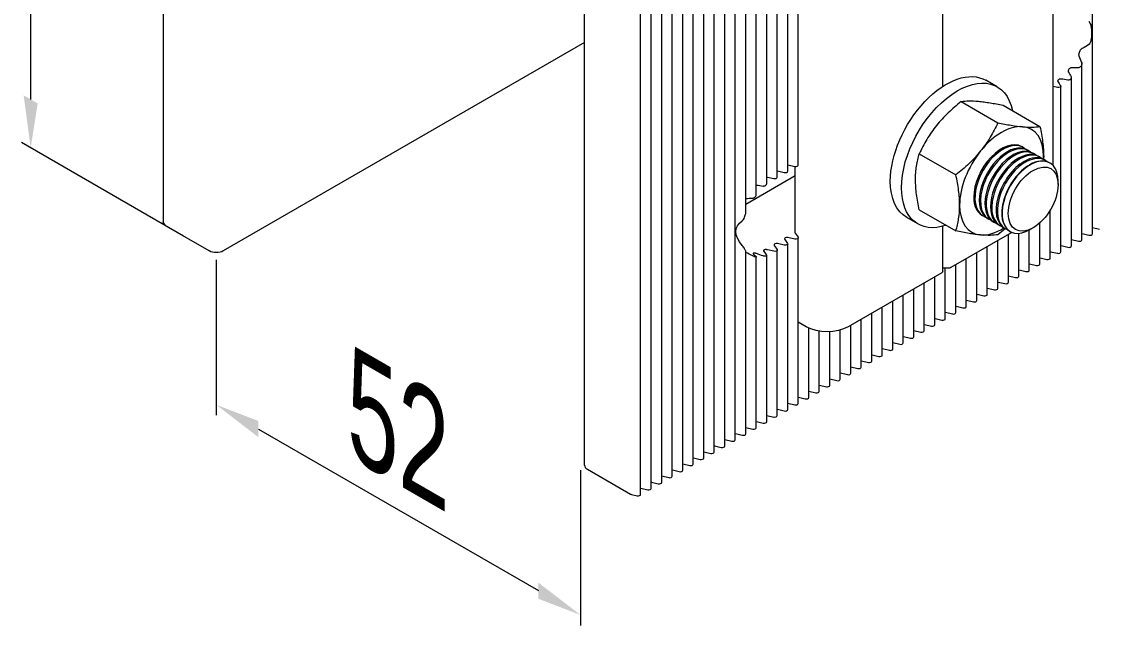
# Model space of a CAD drawing. Extents: x -37 to 4620, y -49 to 348.
# Drawn here: x 1770 to 1789.59, y 141.14 to 152.12 of the extents above; entities that cross this region are included whole.
import ezdxf

# ---------------------------------------------------------------- set-up
doc = ezdxf.new("R2010")
doc.units = 0
doc.header["$LTSCALE"] = 5
doc.layers.add('4', color=160, linetype='CONTINUOUS', lineweight=18)
doc.layers.add('PV-38360', color=7, linetype='CONTINUOUS', lineweight=15)
doc.styles.add('14', font='RUSS.SHX', dxfattribs={"width": 0.7, "height": 14})

msp = doc.modelspace()

# ---------------------------------------------------------------- linework, layer by layer
at = {"layer": '4', "lineweight": 13, "extrusion": (-0.707107, -0.408248, 0.57735)}
for p, q in [((1770.169, 150.705, 26.353), (1770.169, 163.639, 35.498)), ((1772.948, 148.219, 27.999), (1770.003, 149.919, 25.595)), ((1773.543, 147.787, 28.422), (1773.543, 144.962, 26.424)), ((1774.307, 144.712, 27.183), (1779.398, 141.773, 31.34)), ((1780.161, 143.966, 33.826), (1780.161, 141.141, 31.828))]:
    msp.add_line(p, q, dxfattribs=at)
at = {"layer": '4', "extrusion": (-0.707107, -0.408248, 0.57735)}
for points in [[(754.697, 950.234, -1298.009), (754.442, 949.979, -1298.009), (755.333, 949.343, -1298.009)], [(761.702, 951.25, -1298.009), (761.956, 950.995, -1298.009), (761.065, 950.359, -1298.009)], [(766.793, 956.341, -1298.009), (767.048, 956.087, -1298.009), (767.684, 956.978, -1298.009)]]:
    msp.add_solid(points, dxfattribs=at)
at = {"layer": 'PV-38360', "lineweight": 13, "extrusion": (0, 0.816497, 0.57735)}
for p, q in [((1772.575, 163.179, 24.831), (1772.575, 148.482, 24.831)), ((1789.466, 148.261, 24.831), (1789.466, 162.958, 24.831)), ((1782.784, 144.403, 24.831), (1782.784, 159.1, 24.831)), ((1782.975, 144.514, 24.831), (1782.975, 159.211, 24.831)), ((1782.593, 144.293, 24.831), (1782.593, 158.99, 24.831)), ((1780.236, 144.054, 24.831), (1780.236, 158.751, 24.831)), ((1782.211, 144.073, 24.831), (1782.211, 158.77, 24.831)), ((1782.402, 144.183, 24.831), (1782.402, 158.88, 24.831)), ((1781.829, 143.852, 24.831), (1781.829, 158.549, 24.831)), ((1782.02, 143.962, 24.831), (1782.02, 158.659, 24.831)), ((1781.447, 143.632, 24.831), (1781.447, 158.329, 24.831)), ((1781.638, 143.742, 24.831), (1781.638, 158.439, 24.831)), ((1781.256, 143.522, 24.831), (1781.256, 158.219, 24.831)), ((1788.752, 149.503, 24.831), (1788.752, 156.137, 24.831)), ((1786.748, 150.941, 24.831), (1786.748, 155.747, 24.831)), ((1783.929, 149.4, 24.831), (1783.929, 155.426, 24.831)), ((1784.12, 149.511, 24.831), (1784.12, 155.536, 24.831)), ((1783.166, 148.647, 24.831), (1783.166, 155.298, 24.831)), ((1783.357, 148.975, 24.831), (1783.357, 155.19, 24.831)), ((1783.547, 149.169, 24.831), (1783.547, 155.217, 24.831)), ((1783.738, 149.29, 24.831), (1783.738, 155.316, 24.831)), ((1780.236, 151.74, 24.831), (1773.67, 147.949, 24.831)), ((1789.275, 148.151, 24.831), (1789.275, 151.357, 24.831)), ((1787.735, 150.934, 24.831), (1787.532, 151.052, 24.831)), ((1789.084, 148.041, 24.831), (1789.084, 151.101, 24.831)), ((1788.831, 150.92, 24.831), (1788.752, 150.938, 24.831)), ((1788.893, 147.931, 24.831), (1788.893, 150.944, 24.831)), ((1787.084, 150.666, 24.831), (1787.749, 150.282, 24.831)), ((1787.847, 150.598, 24.831), (1788.513, 150.213, 24.831)), ((1786.32, 149.716, 24.831), (1786.985, 149.332, 24.831)), ((1788.179, 149.847, 24.831), (1788.201, 149.834, 24.831)), ((1788.28, 149.788, 24.831), (1788.303, 149.775, 24.831)), ((1788.382, 149.729, 24.831), (1788.405, 149.716, 24.831)), ((1783.933, 149.516, 24.831), (1784.058, 149.487, 24.831)), ((1784.062, 148.28, 24.831), (1784.062, 149.486, 24.831)), ((1788.484, 149.67, 24.831), (1788.507, 149.657, 24.831)), ((1788.586, 149.612, 24.831), (1788.609, 149.598, 24.831)), ((1788.688, 149.553, 24.831), (1788.694, 149.549, 24.831)), ((1783.166, 148.802, 24.831), (1784.062, 149.319, 24.831)), ((1783.56, 149.294, 24.831), (1783.676, 149.266, 24.831)), ((1783.742, 149.406, 24.831), (1783.867, 149.376, 24.831)), ((1788.843, 149.155, 24.831), (1788.843, 149.22, 24.831)), ((1786.295, 148.44, 24.831), (1786.092, 148.557, 24.831)), ((1786.32, 148.698, 24.831), (1786.985, 148.313, 24.831)), ((1787.459, 148.6, 24.831), (1787.481, 148.587, 24.831)), ((1787.56, 148.541, 24.831), (1787.583, 148.528, 24.831)), ((1788.702, 147.82, 24.831), (1788.702, 148.695, 24.831)), ((1772.622, 148.41, 24.831), (1772.578, 148.472, 24.831)), ((1773.416, 147.949, 24.831), (1772.634, 148.4, 24.831)), ((1786.748, 147.576, 24.831), (1786.748, 148.398, 24.831)), ((1787.662, 148.482, 24.831), (1787.685, 148.469, 24.831)), ((1787.764, 148.423, 24.831), (1787.787, 148.41, 24.831)), ((1787.866, 148.365, 24.831), (1787.889, 148.351, 24.831)), ((1788.32, 147.6, 24.831), (1788.32, 148.331, 24.831)), ((1788.39, 148.371, 24.831), (1788.334, 148.338, 24.831)), ((1788.511, 147.71, 24.831), (1788.511, 148.46, 24.831)), ((1789.47, 148.377, 24.831), (1789.595, 148.348, 24.831)), ((1783.874, 148.16, 24.831), (1783.926, 148.088, 24.831)), ((1784.058, 148.164, 24.831), (1783.933, 148.194, 24.831)), ((1784.065, 148.27, 24.831), (1784.117, 148.198, 24.831)), ((1784.12, 145.175, 24.831), (1784.12, 148.188, 24.831)), ((1788.003, 148.288, 24.831), (1786.891, 147.646, 24.831)), ((1787.748, 147.269, 24.831), (1787.748, 148.14, 24.831)), ((1787.939, 147.38, 24.831), (1787.939, 148.251, 24.831)), ((1787.968, 148.306, 24.831), (1787.974, 148.302, 24.831)), ((1788.13, 147.49, 24.831), (1788.13, 148.27, 24.831)), ((1789.088, 148.157, 24.831), (1789.213, 148.127, 24.831)), ((1789.279, 148.267, 24.831), (1789.404, 148.237, 24.831)), ((1783.166, 144.624, 24.831), (1783.166, 147.949, 24.831)), ((1783.676, 147.943, 24.831), (1783.56, 147.971, 24.831)), ((1783.684, 148.049, 24.831), (1783.735, 147.977, 24.831)), ((1783.738, 144.955, 24.831), (1783.738, 147.967, 24.831)), ((1783.867, 148.054, 24.831), (1783.742, 148.083, 24.831)), ((1783.929, 145.065, 24.831), (1783.929, 148.078, 24.831)), ((1787.366, 147.049, 24.831), (1787.366, 147.92, 24.831)), ((1787.557, 147.159, 24.831), (1787.557, 148.03, 24.831)), ((1788.706, 147.936, 24.831), (1788.831, 147.907, 24.831)), ((1788.897, 148.047, 24.831), (1789.022, 148.017, 24.831)), ((1783.357, 144.734, 24.831), (1783.357, 147.842, 24.831)), ((1783.547, 144.844, 24.831), (1783.547, 147.868, 24.831)), ((1787.175, 146.939, 24.831), (1787.175, 147.81, 24.831)), ((1788.515, 147.826, 24.831), (1788.64, 147.796, 24.831)), ((1786.732, 147.554, 24.831), (1785.03, 146.571, 24.831)), ((1786.853, 147.637, 24.831), (1786.748, 147.637, 24.831)), ((1786.793, 146.718, 24.831), (1786.793, 147.637, 24.831)), ((1786.984, 146.828, 24.831), (1786.984, 147.699, 24.831)), ((1788.133, 147.606, 24.831), (1788.258, 147.576, 24.831)), ((1788.324, 147.716, 24.831), (1788.449, 147.686, 24.831)), ((1786.411, 146.498, 24.831), (1786.411, 147.369, 24.831)), ((1786.602, 146.608, 24.831), (1786.602, 147.479, 24.831)), ((1787.752, 147.385, 24.831), (1787.876, 147.355, 24.831)), ((1787.943, 147.495, 24.831), (1788.067, 147.466, 24.831)), ((1786.029, 146.277, 24.831), (1786.029, 147.148, 24.831)), ((1786.22, 146.387, 24.831), (1786.22, 147.259, 24.831)), ((1787.37, 147.165, 24.831), (1787.495, 147.135, 24.831)), ((1787.561, 147.275, 24.831), (1787.686, 147.245, 24.831)), ((1785.838, 146.167, 24.831), (1785.838, 147.038, 24.831)), ((1786.988, 146.944, 24.831), (1787.113, 146.915, 24.831)), ((1787.179, 147.054, 24.831), (1787.304, 147.025, 24.831)), ((1785.457, 145.947, 24.831), (1785.457, 146.818, 24.831)), ((1785.648, 146.057, 24.831), (1785.648, 146.928, 24.831)), ((1786.797, 146.834, 24.831), (1786.922, 146.804, 24.831)), ((1784.266, 146.571, 24.831), (1784.121, 146.655, 24.831)), ((1784.311, 145.285, 24.831), (1784.311, 146.548, 24.831)), ((1785.075, 145.726, 24.831), (1785.075, 146.597, 24.831)), ((1785.266, 145.836, 24.831), (1785.266, 146.707, 24.831)), ((1786.415, 146.614, 24.831), (1786.54, 146.584, 24.831)), ((1786.606, 146.724, 24.831), (1786.731, 146.694, 24.831)), ((1784.502, 145.395, 24.831), (1784.502, 146.491, 24.831)), ((1784.693, 145.506, 24.831), (1784.693, 146.481, 24.831)), ((1784.884, 145.616, 24.831), (1784.884, 146.511, 24.831)), ((1786.033, 146.393, 24.831), (1786.158, 146.363, 24.831)), ((1786.224, 146.503, 24.831), (1786.349, 146.474, 24.831)), ((1785.652, 146.173, 24.831), (1785.776, 146.143, 24.831)), ((1785.842, 146.283, 24.831), (1785.967, 146.253, 24.831)), ((1785.461, 146.062, 24.831), (1785.585, 146.033, 24.831)), ((1785.079, 145.842, 24.831), (1785.204, 145.812, 24.831)), ((1785.27, 145.952, 24.831), (1785.395, 145.923, 24.831)), ((1784.697, 145.622, 24.831), (1784.822, 145.592, 24.831)), ((1784.888, 145.732, 24.831), (1785.013, 145.702, 24.831)), ((1784.315, 145.401, 24.831), (1784.44, 145.371, 24.831)), ((1784.506, 145.511, 24.831), (1784.631, 145.482, 24.831)), ((1783.933, 145.181, 24.831), (1784.058, 145.151, 24.831)), ((1784.124, 145.291, 24.831), (1784.249, 145.261, 24.831)), ((1783.742, 145.07, 24.831), (1783.867, 145.041, 24.831)), ((1783.36, 144.85, 24.831), (1783.485, 144.82, 24.831)), ((1783.551, 144.96, 24.831), (1783.676, 144.93, 24.831)), ((1782.979, 144.629, 24.831), (1783.103, 144.6, 24.831)), ((1783.17, 144.74, 24.831), (1783.294, 144.71, 24.831)), ((1782.597, 144.409, 24.831), (1782.722, 144.379, 24.831)), ((1782.788, 144.519, 24.831), (1782.913, 144.49, 24.831)), ((1782.406, 144.299, 24.831), (1782.531, 144.269, 24.831)), ((1782.024, 144.078, 24.831), (1782.149, 144.049, 24.831)), ((1782.215, 144.189, 24.831), (1782.34, 144.159, 24.831)), ((1780.289, 143.981, 24.831), (1781.07, 143.53, 24.831)), ((1781.642, 143.858, 24.831), (1781.767, 143.828, 24.831)), ((1781.833, 143.968, 24.831), (1781.958, 143.938, 24.831)), ((1781.26, 143.637, 24.831), (1781.385, 143.608, 24.831)), ((1781.451, 143.748, 24.831), (1781.576, 143.718, 24.831)), ((1781.088, 143.523, 24.831), (1781.194, 143.498, 24.831))]:
    msp.add_line(p, q, dxfattribs=at)
at = {"layer": 'PV-38360', "lineweight": 13, "extrusion": (1.2e-15, -5e-16, -1)}
for centre, major_axis, ratio, start_param, end_param in [((1787.556, 152.351, 24.831), (1.94, -0.517), 0.319372, 0.236684, 0.400171), ((1788.473, 151.822, 24.831), (1.94, -0.517), 0.319372, 1.199908, 1.266127), ((1781.434, 143.724, 24.831), (0.045, 0), 0.57735, -1.273545, -1.180189)]:
    msp.add_ellipse(centre, major_axis=major_axis, ratio=ratio, start_param=start_param, end_param=end_param, dxfattribs=at)
at = {"layer": 'PV-38360', "lineweight": 13}
for centre, major_axis, ratio, start_param, end_param in [((1789.847, 151.028, 24.831), (0.74, -1.292), 0.239136, -2.073089, -1.97599), ((1789.389, 151.293, 24.831), (0.74, -1.292), 0.239136, -1.640469, -1.56993), ((1788.931, 151.557, 24.831), (0.74, -1.292), 0.239136, -1.290781, -1.226443), ((1787.817, 149.224, 24.831), (0.54, 0.935), 0.57735, 0.261799, 1.308997), ((1787.817, 149.224, 24.831), (0.54, 0.935), 0.57735, -0.785398, 0.261799), ((1787.841, 149.21, 24.831), (0.36, 0.624), 0.57735, -0.11004, 3.251633), ((1787.819, 149.223, 24.831), (0.36, 0.624), 0.57735, 0, 2.356194), ((1787.92, 149.164, 24.831), (0.36, 0.624), 0.57735, 0, 3.141593), ((1787.817, 149.224, 24.831), (-0.54, -0.935), 0.57735, -1.832596, -0.785398), ((1787.943, 149.151, 24.831), (-0.36, -0.624), 0.57735, -2.356194, 0.11004), ((1788.045, 149.092, 24.831), (0.36, 0.624), 0.57735, -0.11004, 3.251633), ((1788.022, 149.106, 24.831), (0.36, 0.624), 0.57735, 0, 2.356194), ((1788.124, 149.047, 24.831), (0.36, 0.624), 0.57735, 0, 3.141593), ((1787.943, 149.151, 24.831), (0.36, 0.624), 0.57735, -0.11004, 0.785398), ((1788.147, 149.034, 24.831), (0.36, 0.624), 0.57735, -0.11004, 0.785398), ((1784.075, 149.511, 24.831), (0.045, 0), 0.57735, -1.961403, 0), ((1788.147, 149.034, 24.831), (-0.36, -0.624), 0.57735, -2.356194, 0.11004), ((1788.226, 148.988, 24.831), (-0.36, -0.624), 0.57735, -2.356194, 0), ((1788.249, 148.975, 24.831), (0.36, 0.624), 0.57735, -0.11004, 3.251633), ((1788.328, 148.929, 24.831), (-0.36, -0.624), 0.57735, -2.356194, 0), ((1788.334, 148.926, 24.831), (0.36, 0.624), 0.57735, -0.785398, 3.926991), ((1788.39, 148.893, 24.831), (-0.32, -0.554), 0.57735, -5.497787, 0.785398), ((1788.226, 148.988, 24.831), (0.36, 0.624), 0.57735, 0, 0.785398), ((1788.328, 148.929, 24.831), (0.36, 0.624), 0.57735, 0, 0.785398), ((1787.817, 149.224, 24.831), (0.54, 0.935), 0.57735, -0.841197, -0.785398), ((1783.693, 149.29, 24.831), (0.045, 0), 0.57735, -1.961403, 0), ((1783.884, 149.4, 24.831), (0.045, 0), 0.57735, -1.961403, 0), ((1787.819, 149.223, 24.831), (-0.36, -0.624), 0.57735, -0.785398, 0), ((1787.817, 149.224, 24.831), (-0.54, -0.935), 0.57735, -0.785398, 0.261799), ((1788.022, 149.106, 24.831), (-0.36, -0.624), 0.57735, -0.785398, 0), ((1787.817, 149.224, 24.831), (-0.54, -0.935), 0.57735, 0.261799, 0.841197), ((1783.916, 148.169, 24.831), (-0.045, 0), 0.57735, -1.961403, 0.390607), ((1784.107, 148.28, 24.831), (-0.045, 0), 0.57735, 0, 0.390607), ((1789.23, 148.151, 24.831), (0.045, 0), 0.57735, -1.961403, 0), ((1789.421, 148.261, 24.831), (0.045, 0), 0.57735, -1.961403, 0), ((1783.407, 148.721, 24.831), (-0.74, 1.292), 0.239136, -4.209689, -4.144948), ((1783.725, 148.059, 24.831), (-0.045, 0), 0.57735, -1.961403, 0.390607), ((1788.848, 147.931, 24.831), (0.045, 0), 0.57735, -1.961403, 0), ((1789.039, 148.041, 24.831), (0.045, 0), 0.57735, -1.961403, 0), ((1782.949, 148.985, 24.831), (-0.74, 1.292), 0.239136, -3.860942, -3.788191), ((1788.657, 147.82, 24.831), (0.045, 0), 0.57735, -1.961403, 0), ((1788.275, 147.6, 24.831), (0.045, 0), 0.57735, -1.961403, 0), ((1788.466, 147.71, 24.831), (0.045, 0), 0.57735, -1.961403, 0), ((1787.894, 147.38, 24.831), (0.045, 0), 0.57735, -1.961403, 0), ((1788.085, 147.49, 24.831), (0.045, 0), 0.57735, -1.961403, 0), ((1787.512, 147.159, 24.831), (0.045, 0), 0.57735, -1.961403, 0), ((1787.703, 147.269, 24.831), (0.045, 0), 0.57735, -1.961403, 0), ((1787.13, 146.939, 24.831), (0.045, 0), 0.57735, -1.961403, 0), ((1787.321, 147.049, 24.831), (0.045, 0), 0.57735, -1.961403, 0), ((1786.939, 146.828, 24.831), (0.045, 0), 0.57735, -1.961403, 0), ((1786.557, 146.608, 24.831), (0.045, 0), 0.57735, -1.961403, 0), ((1786.748, 146.718, 24.831), (0.045, 0), 0.57735, -1.961403, 0), ((1786.175, 146.387, 24.831), (0.045, 0), 0.57735, -1.961403, 0), ((1786.366, 146.498, 24.831), (0.045, 0), 0.57735, -1.961403, 0), ((1785.793, 146.167, 24.831), (0.045, 0), 0.57735, -1.961403, 0), ((1785.984, 146.277, 24.831), (0.045, 0), 0.57735, -1.961403, 0), ((1785.603, 146.057, 24.831), (0.045, 0), 0.57735, -1.961403, 0), ((1785.221, 145.836, 24.831), (0.045, 0), 0.57735, -1.961403, 0), ((1785.412, 145.947, 24.831), (0.045, 0), 0.57735, -1.961403, 0), ((1784.839, 145.616, 24.831), (0.045, 0), 0.57735, -1.961403, 0), ((1785.03, 145.726, 24.831), (0.045, 0), 0.57735, -1.961403, 0), ((1784.457, 145.395, 24.831), (0.045, 0), 0.57735, -1.961403, 0), ((1784.648, 145.506, 24.831), (0.045, 0), 0.57735, -1.961403, 0), ((1784.075, 145.175, 24.831), (0.045, 0), 0.57735, -1.961403, 0), ((1784.266, 145.285, 24.831), (0.045, 0), 0.57735, -1.961403, 0), ((1783.884, 145.065, 24.831), (0.045, 0), 0.57735, -1.961403, 0), ((1783.502, 144.844, 24.831), (0.045, 0), 0.57735, -1.961403, 0), ((1783.693, 144.955, 24.831), (0.045, 0), 0.57735, -1.961403, 0), ((1783.121, 144.624, 24.831), (0.045, 0), 0.57735, -1.961403, 0), ((1783.312, 144.734, 24.831), (0.045, 0), 0.57735, -1.961403, 0), ((1782.739, 144.403, 24.831), (0.045, 0), 0.57735, -1.961403, 0), ((1782.93, 144.514, 24.831), (0.045, 0), 0.57735, -1.961403, 0), ((1782.548, 144.293, 24.831), (0.045, 0), 0.57735, -1.961403, 0), ((1780.416, 144.054, 24.831), (-0.18, 0), 0.57735, 0, 0.785398), ((1782.166, 144.073, 24.831), (0.045, 0), 0.57735, -1.961403, 0), ((1782.357, 144.183, 24.831), (0.045, 0), 0.57735, -1.961403, 0), ((1781.784, 143.852, 24.831), (0.045, 0), 0.57735, -1.961403, 0), ((1781.975, 143.962, 24.831), (0.045, 0), 0.57735, -1.961403, 0), ((1781.402, 143.632, 24.831), (0.045, 0), 0.57735, -1.961403, 0), ((1781.593, 143.742, 24.831), (0.045, 0), 0.57735, -1.961403, 0), ((1781.108, 143.552, 24.831), (0.054, 0), 0.57735, -2.356194, -1.961403), ((1781.211, 143.522, 24.831), (0.045, 0), 0.57735, -1.961403, 0)]:
    msp.add_ellipse(centre, major_axis=major_axis, ratio=ratio, start_param=start_param, end_param=end_param, dxfattribs=at)
at = {"layer": 'PV-38360', "lineweight": 13, "extrusion": (1.4e-15, -6e-16, -1)}
msp.add_ellipse((1788.014, 152.086, 24.831), major_axis=(1.94, -0.517), ratio=0.319372, start_param=0.822965, end_param=0.901939, dxfattribs=at)
at = {"layer": 'PV-38360', "lineweight": 13, "extrusion": (1.2e-15, -6e-16, -1)}
for centre, major_axis, start_param, end_param in [((1786.812, 149.805, 24.831), (0.72, 1.247), -2.356194, 0), ((1787.015, 149.687, 24.831), (0.72, 1.247), -2.356194, 0.579902), ((1772.672, 148.422, 24.831), (-0.054, 0), -0.785398, -0.390607), ((1786.853, 147.668, 24.831), (-0.054, 0), -2.356194, -1.570796), ((1784.648, 146.792, 24.831), (-0.54, 0), -2.356194, -0.785398)]:
    msp.add_ellipse(centre, major_axis=major_axis, ratio=0.57735, start_param=start_param, end_param=end_param, dxfattribs=at)
at = {"layer": 'PV-38360', "lineweight": 13, "extrusion": (1.3e-15, -7e-16, -1)}
for centre, major_axis, start_param, end_param in [((1788.848, 150.944, 24.831), (-0.045, 0), -2.356194, -1.180189), ((1788.88, 148.023, 24.831), (0.045, 0), -1.273545, -1.180189), ((1786.694, 147.576, 24.831), (0.054, 0), 0, 0.785398), ((1784.489, 145.487, 24.831), (0.045, 0), -1.273545, -1.180189)]:
    msp.add_ellipse(centre, major_axis=major_axis, ratio=0.57735, start_param=start_param, end_param=end_param, dxfattribs=at)
at = {"layer": 'PV-38360', "lineweight": 13, "extrusion": (1.3e-15, -6e-16, -1)}
for centre, major_axis, start_param, end_param in [((1783.916, 149.492, 24.831), (0.045, 0), -1.273545, -1.180189), ((1783.725, 149.382, 24.831), (0.045, 0), -1.273545, -1.180189), ((1772.62, 148.482, 24.831), (-0.045, 0), -0.390607, 0), ((1789.453, 148.353, 24.831), (0.045, 0), -1.273545, -1.180189), ((1789.071, 148.133, 24.831), (0.045, 0), -1.273545, -1.180189), ((1773.543, 148.023, 24.831), (-0.18, 0), -2.356194, -0.785398), ((1788.689, 147.912, 24.831), (0.045, 0), -1.273545, -1.180189), ((1786.78, 146.81, 24.831), (0.045, 0), -1.273545, -1.180189), ((1784.298, 145.377, 24.831), (0.045, 0), -1.273545, -1.180189), ((1783.916, 145.157, 24.831), (0.045, 0), -1.273545, -1.180189), ((1784.107, 145.267, 24.831), (0.045, 0), -1.273545, -1.180189), ((1783.725, 145.046, 24.831), (0.045, 0), -1.273545, -1.180189), ((1783.343, 144.826, 24.831), (0.045, 0), -1.273545, -1.180189), ((1783.534, 144.936, 24.831), (0.045, 0), -1.273545, -1.180189), ((1782.962, 144.605, 24.831), (0.045, 0), -1.273545, -1.180189), ((1783.152, 144.716, 24.831), (0.045, 0), -1.273545, -1.180189), ((1782.58, 144.385, 24.831), (0.045, 0), -1.273545, -1.180189), ((1782.771, 144.495, 24.831), (0.045, 0), -1.273545, -1.180189), ((1782.389, 144.275, 24.831), (0.045, 0), -1.273545, -1.180189)]:
    msp.add_ellipse(centre, major_axis=major_axis, ratio=0.57735, start_param=start_param, end_param=end_param, dxfattribs=at)
at = {"layer": 'PV-38360', "lineweight": 13, "extrusion": (1.2e-15, -4e-16, -1)}
for centre, major_axis, ratio, start_param, end_param in [((1783.56, 148.632, 24.831), (-1.94, 0.517), 0.319372, 1.481566, 1.485839), ((1784.018, 148.368, 24.831), (-1.94, 0.517), 0.319372, 1.141466, 1.208805), ((1784.476, 148.103, 24.831), (-1.94, 0.517), 0.319372, 0.750363, 0.833763), ((1784.934, 147.839, 24.831), (-1.94, 0.517), 0.319372, -0.432622, 0.262707), ((1789.262, 148.243, 24.831), (0.045, 0), 0.57735, -1.273545, -1.180189), ((1784.476, 148.103, 24.831), (-1.94, 0.517), 0.319372, -1.003678, -0.920278), ((1783.56, 148.632, 24.831), (-1.94, 0.517), 0.319372, -1.655753, -1.65148), ((1784.018, 148.368, 24.831), (-1.94, 0.517), 0.319372, -1.378719, -1.31138), ((1786.016, 146.369, 24.831), (0.045, 0), 0.57735, -1.273545, -1.180189)]:
    msp.add_ellipse(centre, major_axis=major_axis, ratio=ratio, start_param=start_param, end_param=end_param, dxfattribs=at)
at = {"layer": 'PV-38360', "lineweight": 13, "extrusion": (1.3e-15, -5e-16, -1)}
for centre, major_axis, start_param, end_param in [((1786.812, 149.805, 24.831), (-0.72, -1.247), 0, 0.785398), ((1788.498, 147.802, 24.831), (0.045, 0), -1.273545, -1.180189), ((1786.398, 146.59, 24.831), (0.045, 0), -1.273545, -1.180189), ((1786.207, 146.479, 24.831), (0.045, 0), -1.273545, -1.180189)]:
    msp.add_ellipse(centre, major_axis=major_axis, ratio=0.57735, start_param=start_param, end_param=end_param, dxfattribs=at)
at = {"layer": 'PV-38360', "lineweight": 13, "extrusion": (1e-15, -3e-16, -1)}
msp.add_ellipse((1787.015, 149.687, 24.831), major_axis=(-0.72, -1.247), ratio=0.57735, start_param=-0.579902, end_param=0.785398, dxfattribs=at)
at = {"layer": 'PV-38360', "lineweight": 13, "extrusion": (1.2e-15, -3e-16, -1)}
for centre, start_param, end_param in [((1784.075, 148.188, 24.831), -0.390607, 1.961403), ((1783.693, 147.967, 24.831), -0.390607, 1.961403), ((1783.884, 148.078, 24.831), -0.390607, 1.961403), ((1781.625, 143.834, 24.831), -1.273545, -1.180189), ((1781.816, 143.944, 24.831), -1.273545, -1.180189)]:
    msp.add_ellipse(centre, major_axis=(0.045, 0), ratio=0.57735, start_param=start_param, end_param=end_param, dxfattribs=at)
at = {"layer": 'PV-38360', "lineweight": 13, "extrusion": (1.4e-15, -7e-16, -1)}
for centre in [(1788.116, 147.582, 24.831), (1788.307, 147.692, 24.831), (1787.734, 147.361, 24.831), (1787.925, 147.471, 24.831), (1787.353, 147.141, 24.831), (1787.544, 147.251, 24.831), (1786.971, 146.92, 24.831), (1787.162, 147.03, 24.831), (1786.589, 146.7, 24.831)]:
    msp.add_ellipse(centre, major_axis=(0.045, 0), ratio=0.57735, start_param=-1.273545, end_param=-1.180189, dxfattribs=at)
at = {"layer": 'PV-38360', "lineweight": 13, "extrusion": (1.4e-15, -4e-16, -1)}
msp.add_ellipse((1784.159, 146.677, 24.831), major_axis=(-0.054, 0), ratio=0.57735, start_param=-0.785398, end_param=-0.763672, dxfattribs=at)
at = {"layer": 'PV-38360', "lineweight": 13, "extrusion": (1.3e-15, -4e-16, -1)}
for centre in [(1785.634, 146.149, 24.831), (1785.825, 146.259, 24.831), (1785.443, 146.038, 24.831), (1785.062, 145.818, 24.831), (1785.253, 145.928, 24.831), (1784.68, 145.598, 24.831), (1784.871, 145.708, 24.831), (1781.243, 143.613, 24.831)]:
    msp.add_ellipse(centre, major_axis=(0.045, 0), ratio=0.57735, start_param=-1.273545, end_param=-1.180189, dxfattribs=at)
at = {"layer": 'PV-38360', "lineweight": 13, "extrusion": (1.2e-15, -2e-16, -1)}
for centre in [(1782.007, 144.054, 24.831), (1782.198, 144.165, 24.831)]:
    msp.add_ellipse(centre, major_axis=(0.045, 0), ratio=0.57735, start_param=-1.273545, end_param=-1.180189, dxfattribs=at)
at = {"layer": 'PV-38360', "lineweight": 13}
for points, knots in [([(1789.404, 152.121, 24.831), (1789.405, 152.12, 24.831), (1789.405, 152.119, 24.831), (1789.41, 152.112, 24.831), (1789.414, 152.106, 24.831), (1789.424, 152.087, 24.831), (1789.431, 152.072, 24.831), (1789.442, 152.037, 24.831), (1789.446, 152.014, 24.831), (1789.452, 151.965, 24.831), (1789.453, 151.941, 24.831), (1789.453, 151.894, 24.831), (1789.452, 151.868, 24.831), (1789.446, 151.814, 24.831), (1789.442, 151.787, 24.831), (1789.431, 151.749, 24.831), (1789.424, 151.731, 24.831), (1789.414, 151.713, 24.831), (1789.41, 151.708, 24.831), (1789.405, 151.704, 24.831), (1789.405, 151.703, 24.831), (1789.404, 151.702, 24.831)], [0.115504, 0.115504, 0.115504, 0.115504, 0.136051, 0.136051, 0.250126, 0.250126, 0.547804, 0.547804, 1.023503, 1.023503, 1.499203, 1.499203, 1.974902, 1.974902, 2.450602, 2.450602, 2.74828, 2.74828, 2.862354, 2.862354, 2.882902, 2.882902, 2.882902, 2.882902]), ([(1789.279, 151.633, 24.831), (1789.275, 151.631, 24.831), (1789.271, 151.628, 24.831), (1789.26, 151.619, 24.831), (1789.253, 151.61, 24.831), (1789.24, 151.591, 24.831), (1789.234, 151.58, 24.831), (1789.226, 151.561, 24.831), (1789.222, 151.551, 24.831), (1789.218, 151.53, 24.831), (1789.216, 151.519, 24.831), (1789.217, 151.505, 24.831), (1789.218, 151.5, 24.831), (1789.22, 151.495, 24.831)], [0.1075001, 0.1075001, 0.1075001, 0.1075001, 0.1941869, 0.1941869, 0.3842182, 0.3842182, 0.5742495, 0.5742495, 0.7415206, 0.7415206, 0.9087916, 0.9087916, 0.992256, 0.992256, 0.992256, 0.992256]), ([(1789.088, 151.279, 24.831), (1789.083, 151.279, 24.831), (1789.077, 151.278, 24.831), (1789.066, 151.274, 24.831), (1789.06, 151.271, 24.831), (1789.048, 151.263, 24.831), (1789.043, 151.258, 24.831), (1789.035, 151.248, 24.831), (1789.032, 151.242, 24.831), (1789.027, 151.23, 24.831), (1789.026, 151.224, 24.831), (1789.026, 151.215, 24.831), (1789.027, 151.21, 24.831), (1789.029, 151.206, 24.831)], [0.0962772, 0.0962772, 0.0962772, 0.0962772, 0.1876443, 0.1876443, 0.2989781, 0.2989781, 0.4103119, 0.4103119, 0.5184265, 0.5184265, 0.6265411, 0.6265411, 0.7177633, 0.7177633, 0.7177633, 0.7177633]), ([(1789.272, 151.375, 24.831), (1789.274, 151.37, 24.831), (1789.275, 151.365, 24.831), (1789.275, 151.353, 24.831), (1789.274, 151.345, 24.831), (1789.27, 151.329, 24.831), (1789.266, 151.321, 24.831), (1789.258, 151.308, 24.831), (1789.253, 151.301, 24.831), (1789.241, 151.29, 24.831), (1789.234, 151.286, 24.831), (1789.223, 151.281, 24.831), (1789.218, 151.28, 24.831), (1789.213, 151.28, 24.831)], [0.0985522, 0.0985522, 0.0985522, 0.0985522, 0.1877466, 0.1877466, 0.3200911, 0.3200911, 0.4524357, 0.4524357, 0.5778457, 0.5778457, 0.7032558, 0.7032558, 0.7918734, 0.7918734, 0.7918734, 0.7918734]), ([(1789.081, 151.115, 24.831), (1789.083, 151.111, 24.831), (1789.084, 151.106, 24.831), (1789.084, 151.097, 24.831), (1789.083, 151.092, 24.831), (1789.078, 151.082, 24.831), (1789.075, 151.077, 24.831), (1789.067, 151.069, 24.831), (1789.062, 151.066, 24.831), (1789.051, 151.06, 24.831), (1789.044, 151.058, 24.831), (1789.033, 151.056, 24.831), (1789.027, 151.056, 24.831), (1789.022, 151.057, 24.831)], [0.0953119, 0.0953119, 0.0953119, 0.0953119, 0.1880396, 0.1880396, 0.2891035, 0.2891035, 0.3901674, 0.3901674, 0.4895951, 0.4895951, 0.5890227, 0.5890227, 0.6817172, 0.6817172, 0.6817172, 0.6817172]), ([(1788.89, 150.954, 24.831), (1788.892, 150.951, 24.831), (1788.893, 150.947, 24.831), (1788.893, 150.941, 24.831), (1788.892, 150.937, 24.831), (1788.887, 150.93, 24.831), (1788.884, 150.927, 24.831), (1788.88, 150.925, 24.831)], [0.094676, 0.094676, 0.094676, 0.094676, 0.188385, 0.188385, 0.2825774, 0.2825774, 0.3767699, 0.3767699, 0.3767699, 0.3767699]), ([(1787.084, 150.666, 24.831), (1787.001, 150.6, 24.831), (1786.92, 150.531, 24.831), (1786.769, 150.386, 24.831), (1786.698, 150.31, 24.831), (1786.634, 150.23, 24.831)], [0.00824055, 0.00824055, 0.00824055, 0.00824055, 0.010576842, 0.010576842, 0.012913134, 0.012913134, 0.012913134, 0.012913134]), ([(1787.084, 150.666, 24.831), (1787.125, 150.672, 24.831), (1787.171, 150.677, 24.831), (1787.274, 150.679, 24.831), (1787.332, 150.677, 24.831), (1787.397, 150.671, 24.831)], [0.000000238, 0.000000238, 0.000000238, 0.000000238, 0.002336974, 0.002336974, 0.00467371, 0.00467371, 0.00467371, 0.00467371]), ([(1787.397, 150.671, 24.831), (1787.43, 150.668, 24.831), (1787.464, 150.664, 24.831), (1787.534, 150.655, 24.831), (1787.571, 150.649, 24.831), (1787.684, 150.631, 24.831), (1787.764, 150.615, 24.831), (1787.847, 150.598, 24.831)], [0.00467371, 0.00467371, 0.00467371, 0.00467371, 0.005837709, 0.005837709, 0.007001709, 0.007001709, 0.009329709, 0.009329709, 0.009329709, 0.009329709]), ([(1787.749, 150.282, 24.831), (1787.708, 150.192, 24.831), (1787.661, 150.103, 24.831), (1787.558, 149.931, 24.831), (1787.5, 149.847, 24.831), (1787.435, 149.767, 24.831)], [0.00824055, 0.00824055, 0.00824055, 0.00824055, 0.010576842, 0.010576842, 0.012913134, 0.012913134, 0.012913134, 0.012913134]), ([(1786.634, 150.23, 24.831), (1786.569, 150.15, 24.831), (1786.51, 150.065, 24.831), (1786.406, 149.892, 24.831), (1786.361, 149.804, 24.831), (1786.32, 149.716, 24.831)], [0.012913134, 0.012913134, 0.012913134, 0.012913134, 0.015250814, 0.015250814, 0.017588494, 0.017588494, 0.017588494, 0.017588494]), ([(1788.199, 150.208, 24.831), (1788.231, 150.205, 24.831), (1788.262, 150.203, 24.831), (1788.321, 150.201, 24.831), (1788.348, 150.201, 24.831), (1788.425, 150.203, 24.831), (1788.471, 150.207, 24.831), (1788.513, 150.213, 24.831)], [0.00467371, 0.00467371, 0.00467371, 0.00467371, 0.005837709, 0.005837709, 0.007001709, 0.007001709, 0.009329709, 0.009329709, 0.009329709, 0.009329709]), ([(1788.513, 150.213, 24.831), (1788.534, 150.118, 24.831), (1788.551, 150.024, 24.831), (1788.574, 149.841, 24.831), (1788.581, 149.752, 24.831), (1788.581, 149.665, 24.831)], [0.000000238, 0.000000238, 0.000000238, 0.000000238, 0.002336974, 0.002336974, 0.00467371, 0.00467371, 0.00467371, 0.00467371]), ([(1786.252, 149.246, 24.831), (1786.252, 149.289, 24.831), (1786.253, 149.332, 24.831), (1786.26, 149.414, 24.831), (1786.264, 149.454, 24.831), (1786.282, 149.571, 24.831), (1786.299, 149.645, 24.831), (1786.32, 149.716, 24.831)], [0.00467371, 0.00467371, 0.00467371, 0.00467371, 0.005837709, 0.005837709, 0.007001709, 0.007001709, 0.009329709, 0.009329709, 0.009329709, 0.009329709]), ([(1787.435, 149.767, 24.831), (1787.371, 149.687, 24.831), (1787.299, 149.609, 24.831), (1787.147, 149.464, 24.831), (1787.068, 149.396, 24.831), (1786.985, 149.332, 24.831)], [0.012913134, 0.012913134, 0.012913134, 0.012913134, 0.015250814, 0.015250814, 0.017588494, 0.017588494, 0.017588494, 0.017588494]), ([(1787.054, 148.783, 24.831), (1787.054, 148.826, 24.831), (1787.052, 148.871, 24.831), (1787.046, 148.96, 24.831), (1787.041, 149.005, 24.831), (1787.023, 149.143, 24.831), (1787.006, 149.237, 24.831), (1786.985, 149.332, 24.831)], [0.00467371, 0.00467371, 0.00467371, 0.00467371, 0.005837709, 0.005837709, 0.007001709, 0.007001709, 0.009329709, 0.009329709, 0.009329709, 0.009329709]), ([(1783.357, 149.147, 24.831), (1783.358, 149.147, 24.831), (1783.359, 149.147, 24.831), (1783.36, 149.147, 24.831), (1783.36, 149.147, 24.831), (1783.36, 149.147, 24.831)], [1.45496879, 1.45496879, 1.45496879, 1.45496879, 1.47703617, 1.47703617, 1.47727963, 1.47727963, 1.47727963, 1.47727963]), ([(1786.32, 148.698, 24.831), (1786.299, 148.793, 24.831), (1786.282, 148.887, 24.831), (1786.258, 149.07, 24.831), (1786.252, 149.159, 24.831), (1786.252, 149.246, 24.831)], [0.000000238, 0.000000238, 0.000000238, 0.000000238, 0.002336974, 0.002336974, 0.00467371, 0.00467371, 0.00467371, 0.00467371]), ([(1783.166, 148.904, 24.831), (1783.167, 148.904, 24.831), (1783.168, 148.904, 24.831), (1783.169, 148.904, 24.831), (1783.169, 148.904, 24.831), (1783.17, 148.904, 24.831)], [1.74215617, 1.74215617, 1.74215617, 1.74215617, 1.76233244, 1.76233244, 1.76608338, 1.76608338, 1.76608338, 1.76608338]), ([(1783.294, 148.91, 24.831), (1783.299, 148.91, 24.831), (1783.305, 148.911, 24.831), (1783.316, 148.916, 24.831), (1783.322, 148.919, 24.831), (1783.334, 148.929, 24.831), (1783.339, 148.934, 24.831), (1783.347, 148.945, 24.831), (1783.351, 148.951, 24.831), (1783.355, 148.963, 24.831), (1783.357, 148.969, 24.831), (1783.357, 148.975, 24.831)], [0.9291558, 0.9291558, 0.9291558, 0.9291558, 1.0198996, 1.0198996, 1.1365374, 1.1365374, 1.2531752, 1.2531752, 1.3657394, 1.3657394, 1.4696931, 1.4696931, 1.4696931, 1.4696931]), ([(1786.985, 148.313, 24.831), (1787.006, 148.385, 24.831), (1787.023, 148.459, 24.831), (1787.047, 148.614, 24.831), (1787.054, 148.696, 24.831), (1787.054, 148.783, 24.831)], [0.000000238, 0.000000238, 0.000000238, 0.000000238, 0.002336974, 0.002336974, 0.00467371, 0.00467371, 0.00467371, 0.00467371]), ([(1783.103, 148.499, 24.831), (1783.107, 148.502, 24.831), (1783.11, 148.505, 24.831), (1783.121, 148.518, 24.831), (1783.128, 148.53, 24.831), (1783.142, 148.555, 24.831), (1783.148, 148.569, 24.831), (1783.156, 148.594, 24.831), (1783.16, 148.606, 24.831), (1783.164, 148.628, 24.831), (1783.166, 148.638, 24.831), (1783.166, 148.647, 24.831)], [1.3747457, 1.3747457, 1.3747457, 1.3747457, 1.4598198, 1.4598198, 1.7039358, 1.7039358, 1.9480518, 1.9480518, 2.1466168, 2.1466168, 2.2990073, 2.2990073, 2.2990073, 2.2990073]), ([(1787.435, 148.24, 24.831), (1787.403, 148.243, 24.831), (1787.369, 148.247, 24.831), (1787.298, 148.256, 24.831), (1787.262, 148.261, 24.831), (1787.148, 148.28, 24.831), (1787.068, 148.296, 24.831), (1786.985, 148.313, 24.831)], [0.00467371, 0.00467371, 0.00467371, 0.00467371, 0.005837709, 0.005837709, 0.007001709, 0.007001709, 0.009329709, 0.009329709, 0.009329709, 0.009329709]), ([(1783.166, 147.949, 24.831), (1783.166, 147.951, 24.831), (1783.164, 147.955, 24.831), (1783.16, 147.964, 24.831), (1783.156, 147.97, 24.831), (1783.148, 147.985, 24.831), (1783.142, 147.994, 24.831), (1783.128, 148.015, 24.831), (1783.121, 148.026, 24.831), (1783.11, 148.04, 24.831), (1783.107, 148.045, 24.831), (1783.103, 148.049, 24.831)], [0.2289249, 0.2289249, 0.2289249, 0.2289249, 0.3813155, 0.3813155, 0.5798805, 0.5798805, 0.8239965, 0.8239965, 1.0681125, 1.0681125, 1.1531866, 1.1531866, 1.1531866, 1.1531866]), ([(1783.551, 147.973, 24.831), (1783.546, 147.974, 24.831), (1783.54, 147.975, 24.831), (1783.529, 147.975, 24.831), (1783.523, 147.975, 24.831), (1783.511, 147.972, 24.831), (1783.506, 147.97, 24.831), (1783.498, 147.966, 24.831), (1783.495, 147.964, 24.831), (1783.49, 147.958, 24.831), (1783.489, 147.955, 24.831), (1783.489, 147.949, 24.831), (1783.49, 147.946, 24.831), (1783.493, 147.943, 24.831)], [0.0946648, 0.0946648, 0.0946648, 0.0946648, 0.1883472, 0.1883472, 0.2825799, 0.2825799, 0.3768125, 0.3768125, 0.4712723, 0.4712723, 0.565732, 0.565732, 0.659415, 0.659415, 0.659415, 0.659415]), ([(1783.353, 147.847, 24.831), (1783.355, 147.845, 24.831), (1783.356, 147.843, 24.831), (1783.357, 147.841, 24.831), (1783.356, 147.84, 24.831), (1783.351, 147.839, 24.831), (1783.347, 147.839, 24.831), (1783.339, 147.841, 24.831), (1783.334, 147.842, 24.831), (1783.322, 147.846, 24.831), (1783.316, 147.849, 24.831), (1783.305, 147.854, 24.831), (1783.299, 147.856, 24.831), (1783.294, 147.859, 24.831)], [0.0958707, 0.0958707, 0.0958707, 0.0958707, 0.1863862, 0.1863862, 0.2989503, 0.2989503, 0.4115145, 0.4115145, 0.5281523, 0.5281523, 0.6447901, 0.6447901, 0.7355339, 0.7355339, 0.7355339, 0.7355339]), ([(1783.544, 147.877, 24.831), (1783.546, 147.874, 24.831), (1783.547, 147.871, 24.831), (1783.547, 147.866, 24.831), (1783.546, 147.863, 24.831), (1783.542, 147.858, 24.831), (1783.538, 147.857, 24.831), (1783.53, 147.854, 24.831), (1783.525, 147.853, 24.831), (1783.514, 147.853, 24.831), (1783.508, 147.853, 24.831), (1783.497, 147.855, 24.831), (1783.491, 147.857, 24.831), (1783.485, 147.858, 24.831)], [0.0947694, 0.0947694, 0.0947694, 0.0947694, 0.1880433, 0.1880433, 0.2842988, 0.2842988, 0.3805544, 0.3805544, 0.4777898, 0.4777898, 0.5750253, 0.5750253, 0.6683089, 0.6683089, 0.6683089, 0.6683089])]:
    msp.add_open_spline(points, degree=3, knots=knots, dxfattribs=at)
at = {"layer": 'PV-38360', "lineweight": 13, "extrusion": (-8.073e-13, 1.2794e-12, -1)}
msp.add_open_spline([(1788.897, 151.075, 24.831), (1788.892, 151.076, 24.831), (1788.886, 151.076, 24.831), (1788.874, 151.075, 24.831), (1788.868, 151.073, 24.831), (1788.857, 151.069, 24.831), (1788.852, 151.066, 24.831), (1788.844, 151.06, 24.831), (1788.841, 151.056, 24.831), (1788.836, 151.048, 24.831), (1788.835, 151.044, 24.831), (1788.835, 151.037, 24.831), (1788.836, 151.033, 24.831), (1788.838, 151.03, 24.831)], degree=3, knots=[0.0948538, 0.0948538, 0.0948538, 0.0948538, 0.1883255, 0.1883255, 0.2842835, 0.2842835, 0.3802415, 0.3802415, 0.4754905, 0.4754905, 0.5707395, 0.5707395, 0.6642067, 0.6642067, 0.6642067, 0.6642067], dxfattribs=at)
at = {"layer": 'PV-38360', "lineweight": 13, "extrusion": (2.532e-13, 1.5509e-12, -1)}
msp.add_open_spline([(1787.749, 150.282, 24.831), (1787.832, 150.264, 24.831), (1787.912, 150.248, 24.831), (1788.063, 150.223, 24.831), (1788.134, 150.214, 24.831), (1788.199, 150.208, 24.831)], degree=3, knots=[0.000000238, 0.000000238, 0.000000238, 0.000000238, 0.002336974, 0.002336974, 0.00467371, 0.00467371, 0.00467371, 0.00467371], dxfattribs=at)
at = {"layer": 'PV-38360', "lineweight": 13, "extrusion": (5.82775e-11, -6.333e-13, -1)}
msp.add_open_spline([(1788.581, 149.665, 24.831), (1788.581, 149.648, 24.831), (1788.581, 149.631, 24.831), (1788.58, 149.615, 24.831)], degree=3, dxfattribs=at)
at = {"layer": 'PV-38360', "lineweight": 13}
msp.add_open_spline([(1783.547, 149.297, 24.831), (1783.549, 149.296, 24.831), (1783.55, 149.296, 24.831), (1783.551, 149.296, 24.831)], degree=3, dxfattribs=at)
at = {"layer": 'PV-38360', "lineweight": 13, "extrusion": (7.843e-13, -1.2797e-12, -1)}
msp.add_open_spline([(1783.485, 149.131, 24.831), (1783.491, 149.13, 24.831), (1783.497, 149.13, 24.831), (1783.508, 149.132, 24.831), (1783.514, 149.133, 24.831), (1783.525, 149.138, 24.831), (1783.53, 149.142, 24.831), (1783.538, 149.148, 24.831), (1783.542, 149.152, 24.831), (1783.546, 149.161, 24.831), (1783.547, 149.165, 24.831), (1783.547, 149.169, 24.831)], degree=3, knots=[0.8582467, 0.8582467, 0.8582467, 0.8582467, 0.9515303, 0.9515303, 1.0487658, 1.0487658, 1.1460013, 1.1460013, 1.2422568, 1.2422568, 1.3375782, 1.3375782, 1.3375782, 1.3375782], dxfattribs=at)
at = {"layer": 'PV-38360', "lineweight": 13, "extrusion": (-7.8736e-12, 9.6243e-12, -1)}
msp.add_open_spline([(1787.882, 148.355, 24.831), (1787.839, 148.317, 24.831), (1787.794, 148.281, 24.831), (1787.749, 148.245, 24.831)], degree=3, dxfattribs=at)
at = {"layer": 'PV-38360', "lineweight": 13, "extrusion": (-1.82e-14, 1.0808e-12, -1)}
msp.add_open_spline([(1787.749, 148.245, 24.831), (1787.707, 148.239, 24.831), (1787.662, 148.234, 24.831), (1787.558, 148.232, 24.831), (1787.5, 148.234, 24.831), (1787.435, 148.24, 24.831)], degree=3, knots=[0.000000238, 0.000000238, 0.000000238, 0.000000238, 0.002336974, 0.002336974, 0.00467371, 0.00467371, 0.00467371, 0.00467371], dxfattribs=at)
at = {"layer": 'PV-38360', "lineweight": 13, "extrusion": (2.42404e-09, 4.4634e-09, 1)}
msp.add_open_spline([(1783.17, 147.924, 24.831), (1783.169, 147.924, 24.831), (1783.169, 147.924, 24.831), (1783.168, 147.924, 24.831), (1783.167, 147.925, 24.831), (1783.166, 147.926, 24.831)], degree=3, knots=[0.09831338, 0.09831338, 0.09831338, 0.09831338, 0.10206432, 0.10206432, 0.12224059, 0.12224059, 0.12224059, 0.12224059], dxfattribs=at)
at = {"layer": 'PV-38360', "lineweight": 13, "extrusion": (1.098e-13, 2.8425e-12, -1)}
msp.add_open_spline([(1783.36, 147.902, 24.831), (1783.36, 147.902, 24.831), (1783.36, 147.902, 24.831), (1783.355, 147.904, 24.831), (1783.349, 147.905, 24.831), (1783.338, 147.908, 24.831), (1783.331, 147.909, 24.831), (1783.32, 147.91, 24.831), (1783.315, 147.91, 24.831), (1783.307, 147.909, 24.831), (1783.304, 147.908, 24.831), (1783.299, 147.906, 24.831), (1783.298, 147.904, 24.831), (1783.298, 147.901, 24.831), (1783.3, 147.899, 24.831), (1783.302, 147.896, 24.831)], degree=3, knots=[0.0952358, 0.0952358, 0.0952358, 0.0952358, 0.0954792, 0.0954792, 0.1909585, 0.1909585, 0.2908955, 0.2908955, 0.3908325, 0.3908325, 0.4945927, 0.4945927, 0.5983529, 0.5983529, 0.6907038, 0.6907038, 0.6907038, 0.6907038], dxfattribs=at)

# ---------------------------------------------------------------- texts
at = {"layer": '4', "lineweight": 13, "extrusion": (-0.707107, -0.408248, 0.57735), "insert": (1776.852, 144.712, 30.301), "char_height": 2.52, "attachment_point": 5, "text_direction": (0.707107, -0.408248, 0.57735), "style": '14'}
msp.add_mtext('\\A1;52', dxfattribs=at)

doc.saveas('drawing.dxf')
